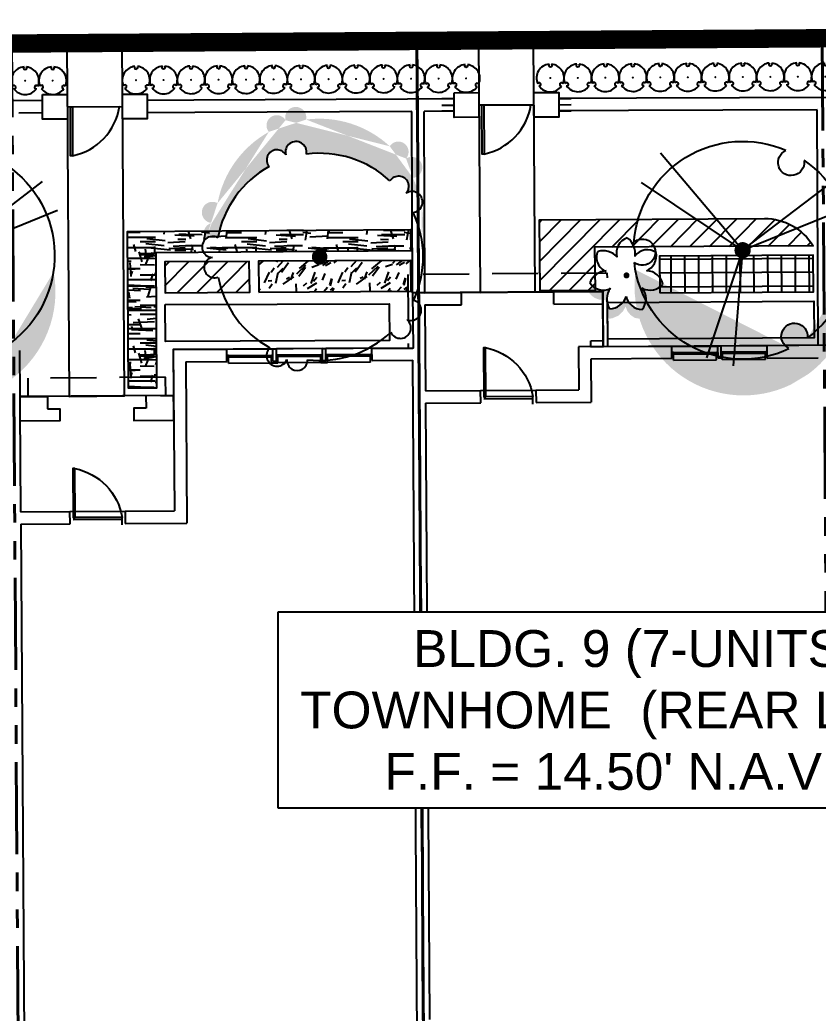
# Model space of a CAD drawing. Header units: feet. Extents: x 919634 to 928945, y 707022 to 708026.
# Drawn here: x 920826.3 to 920869.6, y 707547.4 to 707601.3 of the extents above; entities that cross this region are included whole.
import ezdxf

# ---------------------------------------------------------------- set-up
doc = ezdxf.new("R2010")
doc.units = ezdxf.units.FT
doc.header["$LTSCALE"] = 20
doc.header["$MEASUREMENT"] = 0
for name, pattern in [('PHANTOM2', [1.25, 0.625, -0.125, 0.125, -0.125, 0.125, -0.125]), ('Site Plan$0$HIDDEN2', [0.1875, 0.125, -0.0625]), ('Site Plan$0$PHANTOM2', [1.25, 0.625, -0.125, 0.125, -0.125, 0.125, -0.125])]:
    doc.linetypes.add(name, pattern=pattern)
doc.layers.add('-u-site-propline', color=7, linetype='PHANTOM2', true_color=0xd10000)
for name, color, linetype in [('-u-site-xref', 7, 'Continuous'), ('LK-SHRB-035M', 4, 'Continuous'), ('LK-SHRB-TRNK', 3, 'Continuous'), ('LP-SHRB', 7, 'Continuous'), ('Site Plan$0$-u-site-bldg ID', 7, 'Continuous'), ('Site Plan$0$-u-site-bldg-slab', 6, 'Continuous'), ('Site Plan$0$-u-site-bldg_interior', 252, 'Continuous'), ('Site Plan$0$-u-site-fence', 4, 'Site Plan$0$FENCELINE1'), ('Site Plan$0$-u-site-wall', 4, 'Continuous'), ('Site Plan$0$A-DOOR', 253, 'Continuous'), ('Site Plan$0$SP-BLDG-ROOF ABOVE', 4, 'Site Plan$0$HIDDEN2'), ('x-RL TH7-LP Block$0$L-002', 253, 'Continuous'), ('x-RL TH7-LP Block$0$LK-SHRB-035M', 253, 'Continuous'), ('x-RL TH7-LP Block$0$LK-SHRB-TRNK', 253, 'Continuous'), ('x-RL TH7-LP Block$0$LK-TREE-013M', 253, 'Continuous'), ('x-RL TH7-LP Block$0$LK-TREE-035M', 253, 'Continuous'), ('x-RL TH7-LP Block$0$LK-TREE-050M', 253, 'Continuous'), ('x-RL TH7-LP Block$0$LK-TREE-TRNK', 253, 'Continuous'), ('x-RL TH7-LP Block$0$LP-PATT-GRND', 253, 'Continuous'), ('x-RL TH7-LP Block$0$LP-PATT-SHAR', 253, 'Continuous'), ('x-RL TH7-LP Block$0$LP-SHAR-BRDR-CONT', 253, 'Continuous'), ('x-RL TH7-LP Block$0$LP-SHRB', 253, 'Continuous'), ('x-RL TH7-LP Block$0$LP-TREE', 253, 'Continuous')]:
    doc.layers.add(name, color=color, linetype=linetype)
for name, color, linetype, lineweight in [('Site Plan$0$SP-LOT LINES', 252, 'Site Plan$0$PHANTOM2', 40), ('Site Plan$0$SP-SIDEWALK', 2, 'Continuous', 25), ('SP-BUILDING-FOOTPRINT', 1, 'Continuous', 25)]:
    doc.layers.add(name, color=color, linetype=linetype, lineweight=lineweight)
for name, color, linetype, plot in [('x-RL TH7-LP Block$0$-u-site-no_plot', 253, 'Continuous', False), ('x-RL TH7-LP Block$0$LK-SHRB-SHAD', 253, 'Continuous', False), ('x-RL TH7-LP Block$0$LK-TREE-SHAD', 253, 'Continuous', False)]:
    doc.layers.add(name, color=color, linetype=linetype, plot=plot)
doc.layers.get('-u-site-xref').off()
doc.styles.add('Site Plan$0$ARIAL', font='arial.ttf')
doc.linetypes.add('Site Plan$0$FENCELINE1', pattern='A,0.25,-0.1,[133,ltypeshp.shx,S=0.1,R=0,X=-0.1,Y=0],-0.1,1', length=1.45)

# ---------------------------------------------------------------- blocks, each defined once
blk = doc.blocks.new('Site Plan$0$_Details_TH7_wall')
at = {"layer": 'Site Plan$0$-u-site-fence'}
for p, q in [((-10.1, -80.736), (-10.104, -80.066)), ((-10.072, -85.076), (-10.091, -82.076)), ((-10.073, -84.909), (-10.09, -82.243)), ((-10.059, -87.086), (-10.063, -86.416)), ((-9.913, -107.408), (-9.932, -104.409)), ((-9.914, -107.242), (-9.931, -104.575))]:
    blk.add_line(p, q, dxfattribs=at)
for points in [[(-7.41, -84.777), (-7.409, -84.892), (-10.073, -84.909), (-10.074, -84.795)], [(-7.251, -107.11), (-7.25, -107.225), (-9.914, -107.242), (-9.915, -107.127)]]:
    blk.add_lwpolyline(points, close=True, dxfattribs=at)
for centre in [(-10.581, -85.447), (-10.423, -107.779)]:
    blk.add_arc(centre, 3.242, 11.919, 81.2848, dxfattribs=at)
at = {"layer": 'Site Plan$0$-u-site-wall'}
for p, q in [((-10.647, -50.409), (-10.425, -82.079)), ((2.925, -66.618, 0), (-9.863, -66.707, 0)), ((-9.863, -66.707), (-9.755, -82.074)), ((-10.435, -80.738), (-10.439, -80.068)), ((-9.765, -80.734), (-9.769, -80.064)), ((-10.404, -85.078), (-10.267, -104.411)), ((-9.734, -85.074), (-9.713, -88.044)), ((-10.398, -86.418), (-10.394, -87.088)), ((-9.728, -86.414), (-9.724, -87.084)), ((0.125, -87.975, 0), (-9.713, -88.044, 0)), ((0.132, -88.645, 0), (-9.708, -88.714, 0)), ((-9.708, -88.714), (-9.597, -104.407)), ((-10.246, -107.411), (-10.121, -125.411)), ((-9.576, -107.406), (-9.558, -110.036))]:
    blk.add_line(p, q, dxfattribs=at)
for points in [[(-10.761, -82.08), (-10.77, -80.74), (-9.43, -80.732), (-9.421, -82.072)], [(-10.733, -86.42), (-10.742, -85.08), (-9.402, -85.071), (-9.393, -86.411)], [(-10.602, -104.413), (-10.611, -103.073), (-9.271, -103.064), (-9.263, -104.404)], [(-10.574, -108.753), (-10.583, -107.413), (-9.243, -107.404), (-9.234, -108.744)]]:
    blk.add_wipeout(points).dxf.layer = 'Site Plan$0$-u-site-wall'
for points in [[(-10.761, -82.08), (-10.77, -80.74), (-9.43, -80.732), (-9.421, -82.072)], [(-10.733, -86.42), (-10.742, -85.08), (-9.402, -85.071), (-9.393, -86.411)], [(-10.602, -104.413), (-10.611, -103.073), (-9.271, -103.064), (-9.263, -104.404)], [(-10.574, -108.753), (-10.583, -107.413), (-9.243, -107.404), (-9.234, -108.744)]]:
    blk.add_lwpolyline(points, close=True, dxfattribs=at)
blk = doc.blocks.new('*U239')
at = {"layer": 'Site Plan$0$A-DOOR'}
blk.add_lwpolyline([(-28.62, -31.97), (-30, -31.97), (-30, 0), (-28.62, 0)], close=True, dxfattribs=at)
blk.add_arc((-36.41, 6.14), 38.9, 281.54667, 350.91249, dxfattribs=at)
blk = doc.blocks.new('Site Plan')
at = {"layer": 'Site Plan$0$-u-site-bldg-slab'}
for p, q in [((920850.286, 707586.543, 0), (920855.286, 707586.575, 0)), ((920857.956, 707585.926, 0), (920857.972, 707583.593, 0)), ((920851.32, 707581.216, 0), (920854.32, 707581.236, 0)), ((920829.029, 707574.654, 0), (920832.029, 707574.674, 0))]:
    blk.add_line(p, q, dxfattribs=at)
at = {"layer": 'Site Plan$0$-u-site-bldg_interior'}
for p, q in [((920855.286, 707586.575, 0), (920857.952, 707586.593, 0)), ((920857.952, 707586.593, 0), (920857.956, 707585.926, 0)), ((920848.286, 707586.53, 0), (920847.63, 707586.526, 0)), ((920847.63, 707586.526, 0), (920847.649, 707583.526, 0)), ((920848.286, 707586.53, 0), (920850.286, 707586.543, 0)), ((920850.29, 707585.876, 0), (920850.286, 707586.543, 0)), ((920855.29, 707585.909, 0), (920855.286, 707586.575, 0)), ((920848.29, 707585.863, 0), (920850.29, 707585.876, 0)), ((920848.29, 707585.863, 0), (920848.32, 707581.197, 0)), ((920855.29, 707585.909, 0), (920857.956, 707585.926, 0)), ((920834.639, 707583.441, 0), (920837.545, 707583.46, 0)), ((920834.639, 707583.441, 0), (920834.696, 707574.691, 0)), ((920837.545, 707583.46, 0), (920840.045, 707583.476, 0)), ((920837.549, 707582.793, 0), (920837.545, 707583.46, 0)), ((920840.045, 707583.476, 0), (920840.232, 707583.477, 0)), ((920840.049, 707582.81, 0), (920840.045, 707583.476, 0)), ((920842.732, 707583.494, 0), (920840.232, 707583.477, 0)), ((920840.237, 707582.811, 0), (920840.232, 707583.477, 0)), ((920842.732, 707583.494, 0), (920842.92, 707583.495, 0)), ((920842.737, 707582.827, 0), (920842.732, 707583.494, 0)), ((920845.42, 707583.511, 0), (920842.92, 707583.495, 0)), ((920842.924, 707582.828, 0), (920842.92, 707583.495, 0)), ((920845.42, 707583.511, 0), (920847.639, 707583.526, 0)), ((920845.424, 707582.844, 0), (920845.42, 707583.511, 0)), ((920861.701, 707583.617, 0), (920856.638, 707583.584, 0)), ((920856.638, 707583.584, 0), (920856.653, 707581.251, 0)), ((920861.701, 707583.617, 0), (920864.201, 707583.633, 0)), ((920861.705, 707582.95, 0), (920861.701, 707583.617, 0)), ((920864.367, 707583.634, 0), (920864.201, 707583.633, 0)), ((920864.205, 707582.967, 0), (920864.201, 707583.633, 0)), ((920866.867, 707583.651, 0), (920864.367, 707583.634, 0)), ((920864.372, 707582.968, 0), (920864.367, 707583.634, 0)), ((920870.305, 707583.673, 0), (920866.867, 707583.651, 0)), ((920866.872, 707582.984, 0), (920866.867, 707583.651, 0)), ((920837.63, 707583.124, 0), (920837.547, 707583.123, 0)), ((920837.63, 707583.124, 0), (920839.964, 707583.139, 0)), ((920837.633, 707582.71, 0), (920837.63, 707583.124, 0)), ((920837.631, 707583.031, 0), (920839.964, 707583.046, 0)), ((920839.966, 707582.726, 0), (920839.964, 707583.139, 0)), ((920839.964, 707583.139, 0), (920840.047, 707583.139, 0)), ((920840.318, 707583.141, 0), (920840.235, 707583.141, 0)), ((920842.651, 707583.156, 0), (920840.318, 707583.141, 0)), ((920840.321, 707582.728, 0), (920840.318, 707583.141, 0)), ((920842.652, 707583.064, 0), (920840.319, 707583.048, 0)), ((920842.651, 707583.156, 0), (920842.735, 707583.157, 0)), ((920842.654, 707582.743, 0), (920842.651, 707583.156, 0)), ((920842.737, 707582.827, 0), (920842.924, 707582.828, 0)), ((920843.005, 707583.159, 0), (920842.922, 707583.158, 0)), ((920845.339, 707583.174, 0), (920843.005, 707583.159, 0)), ((920843.008, 707582.745, 0), (920843.005, 707583.159, 0)), ((920845.339, 707583.081, 0), (920843.006, 707583.066, 0)), ((920845.339, 707583.174, 0), (920845.422, 707583.174, 0)), ((920845.341, 707582.761, 0), (920845.339, 707583.174, 0)), ((920845.424, 707582.844, 0), (920847.632, 707582.859, 0)), ((920848.048, 707518.944, 0), (920847.632, 707582.859, 0)), ((920861.705, 707582.95, 0), (920857.309, 707582.922, 0)), ((920857.309, 707582.922, 0), (920857.324, 707580.588, 0)), ((920861.786, 707583.281, 0), (920861.703, 707583.28, 0)), ((920861.786, 707583.281, 0), (920864.12, 707583.296, 0)), ((920861.789, 707582.868, 0), (920861.786, 707583.281, 0)), ((920861.787, 707583.188, 0), (920864.12, 707583.203, 0)), ((920861.789, 707582.868, 0), (920864.122, 707582.883, 0)), ((920864.12, 707583.296, 0), (920864.203, 707583.296, 0)), ((920864.122, 707582.883, 0), (920864.12, 707583.296, 0)), ((920864.372, 707582.968, 0), (920864.205, 707582.967, 0)), ((920864.453, 707583.298, 0), (920864.37, 707583.297, 0)), ((920866.786, 707583.313, 0), (920864.453, 707583.298, 0)), ((920864.456, 707582.885, 0), (920864.453, 707583.298, 0)), ((920866.787, 707583.221, 0), (920864.453, 707583.205, 0)), ((920866.789, 707582.9, 0), (920864.456, 707582.885, 0)), ((920866.786, 707583.313, 0), (920866.869, 707583.314, 0)), ((920866.789, 707582.9, 0), (920866.786, 707583.313, 0)), ((920866.872, 707582.984, 0), (920869.642, 707583.002, 0)), ((920835.31, 707582.779, 0), (920837.549, 707582.793, 0)), ((920835.31, 707582.779, 0), (920835.367, 707574.029, 0)), ((920837.633, 707582.71, 0), (920839.966, 707582.726, 0)), ((920839.966, 707582.726, 0), (920840.321, 707582.728, 0)), ((920840.049, 707582.81, 0), (920840.237, 707582.811, 0)), ((920842.654, 707582.743, 0), (920840.321, 707582.728, 0)), ((920842.654, 707582.743, 0), (920843.008, 707582.745, 0)), ((920845.341, 707582.761, 0), (920843.008, 707582.745, 0)), ((920848.32, 707581.197, 0), (920851.32, 707581.216, 0)), ((920851.325, 707580.549, 0), (920851.32, 707581.216, 0)), ((920854.32, 707581.236, 0), (920856.653, 707581.251, 0)), ((920854.32, 707581.236, 0), (920854.325, 707580.569, 0)), ((920854.156, 707580.898, 0), (920851.489, 707580.88, 0)), ((920854.157, 707580.773, 0), (920851.49, 707580.755, 0)), ((920854.158, 707580.485, 0), (920854.156, 707580.898, 0)), ((920826.316, 707580.22, 0), (920826.352, 707574.637, 0)), ((920848.325, 707580.53, 0), (920851.325, 707580.549, 0)), ((920848.325, 707580.53, 0), (920848.542, 707547.075, 0)), ((920854.325, 707580.569, 0), (920857.324, 707580.588, 0)), ((920826.352, 707574.637, 0), (920829.029, 707574.654, 0)), ((920829.033, 707573.988, 0), (920829.029, 707574.654, 0)), ((920831.865, 707574.336, 0), (920829.198, 707574.319, 0)), ((920831.865, 707574.211, 0), (920829.199, 707574.194, 0)), ((920831.867, 707573.923, 0), (920831.865, 707574.336, 0)), ((920832.029, 707574.674, 0), (920834.696, 707574.691, 0)), ((920832.029, 707574.674, 0), (920832.033, 707574.007, 0)), ((920826.356, 707573.97, 0), (920829.033, 707573.988, 0)), ((920826.356, 707573.97, 0), (920826.583, 707539.054, 0)), ((920832.033, 707574.007, 0), (920835.367, 707574.029, 0))]:
    blk.add_line(p, q, dxfattribs=at)
at = {"layer": 'Site Plan$0$-u-site-bldg_interior', "elevation": 0}
blk.add_lwpolyline([(920857.303, 707583.922), (920857.969, 707583.926), (920857.972, 707583.593), (920857.305, 707583.588)], close=True, dxfattribs=at)
for points in [[(920826.326, 707580.22), (920826.322, 707580.887), (920827.81, 707580.897), (920827.815, 707580.23)], [(920834.659, 707580.274), (920834.659, 707580.274), (920834.655, 707580.941), (920833.156, 707580.931), (920833.16, 707580.265), (920833.171, 707580.265)], [(920827.815, 707580.23), (920828.481, 707580.234), (920828.486, 707579.568), (920826.331, 707579.554), (920826.326, 707580.22)], [(920833.171, 707580.265), (920832.494, 707580.26), (920832.498, 707579.594), (920834.664, 707579.608), (920834.659, 707580.274)]]:
    blk.add_lwpolyline(points, dxfattribs=at)
at = {"layer": 'Site Plan$0$SP-BLDG-ROOF ABOVE'}
for p, q in [((920833.97, 707580.937, 0), (920834.655, 707580.941, 0)), ((920826.326, 707580.22, 0), (920826.316, 707580.22, 0))]:
    blk.add_line(p, q, dxfattribs=at)
at = {"layer": 'Site Plan$0$SP-BLDG-ROOF ABOVE', "elevation": 0}
for points in [[(920858.222, 707583.594), (920858.196, 707587.594), (920847.361, 707587.513), (920847.39, 707583.524)], [(920834.229, 707580.938), (920834.223, 707581.938), (920826.741, 707581.89), (920826.748, 707580.89)]]:
    blk.add_lwpolyline(points, dxfattribs=at)
at = {"layer": 'Site Plan$0$SP-LOT LINES', "ltscale": 0.4, "elevation": 0}
for points in [[(920825.864, 707600.051), (920847.863, 707600.194), (920848.475, 707506.196), (920826.475, 707506.053)], [(920847.863, 707600.194), (920869.863, 707600.337), (920870.474, 707506.339), (920848.475, 707506.196)]]:
    blk.add_lwpolyline(points, close=True, dxfattribs=at)
at = {"layer": 'Site Plan$0$SP-SIDEWALK', "elevation": 0}
for points in [[(920831.864, 707600.09), (920828.864, 707600.07), (920828.989, 707580.904), (920831.988, 707580.924)], [(920854.197, 707600.235), (920851.197, 707600.216), (920851.286, 707586.549), (920854.286, 707586.569)]]:
    blk.add_lwpolyline(points, close=True, dxfattribs=at)
at = {"layer": 'Site Plan$0$-u-site-bldg_interior', "xscale": -0.08333333333333329, "yscale": 0.08333333333333329, "zscale": 0.08333333333333333, "rotation": 180.372487237565}
for p in [(920853.989, 707580.897, 0), (920831.698, 707574.335, 0)]:
    blk.add_blockref('*U239', p, dxfattribs=at)
at = {"layer": 'Site Plan$0$-u-site-wall', "rotation": 269.8332824135965}
blk.add_blockref('Site Plan$0$_Details_TH7_wall', (920936.264, 707586.399, 0), dxfattribs=at)
at = {"layer": 'Site Plan$0$-u-site-bldg ID', "insert": (920859.757, 707568.215, 0), "char_height": 2, "width": 36.86767, "attachment_point": 2, "style": 'Site Plan$0$ARIAL', "bg_fill": 19, "box_fill_scale": 1.5, "bg_fill_color": 256, "bg_fill_transparency": 0}
blk.add_mtext("BLDG. 9 (7-UNITS)\\PTOWNHOME  (REAR LOAD)\\PF.F. = 14.50' N.A.V.D.", dxfattribs=at)
blk = doc.blocks.new('x-RL TH7-LP Block$0$TREE-SIMP-021')
at = {"layer": 'x-RL TH7-LP Block$0$LK-TREE-SHAD'}
h = blk.add_hatch(color=256, dxfattribs=at)
edge = h.paths.add_edge_path()
edge.add_arc((0.167, 0), 0.5, 260.3866, 278.5936)
edge.add_arc((0.2619, -0.4475), 0.051, 186.3524, 246.6513, ccw=False)
edge.add_arc((0, 0), 0.5, 279.6134, 294.9897, ccw=False)
edge = h.paths.add_edge_path()
edge.add_arc((0.167, 0), 0.5, 285.3581, 294.9897, ccw=False)
edge.add_arc((0.2619, -0.4475), 0.051, 317.3005, 392.4177)
edge.add_arc((0.3378, -0.3833), 0.0494, 228.3744, 416.8574)
edge.add_arc((0, 0), 0.5, 316.8519, 366.9897)
edge.add_arc((0.5066, 0.1108), 0.051, 258.3524, 464.4177)
edge.add_arc((0.4689, 0.2028), 0.0494, 300.3744, 488.8574)
edge.add_arc((0, 0), 0.5, 28.8519, 78.9897)
edge.add_arc((0.0512, 0.516), 0.051, 330.3524, 399.9472)
edge.add_arc((0.119, 0.5086), 0.0494, 12.3744, 125.5951, ccw=False)
edge.add_arc((0.2182, 0.516), 0.051, -29.6476, 176.4177, ccw=False)
edge.add_arc((0.167, 0), 0.5, 28.8519, 78.9897, ccw=False)
edge.add_arc((0.6359, 0.2028), 0.0494, -59.6256, 128.8574, ccw=False)
edge.add_arc((0.6736, 0.1108), 0.051, -101.6476, 104.4177, ccw=False)
edge.add_arc((0.167, 0), 0.5, -43.1481, 6.9897, ccw=False)
edge.add_arc((0.5048, -0.3833), 0.0494, -131.6256, 56.8574, ccw=False)
edge.add_arc((0.4289, -0.4475), 0.051, -173.6476, 32.4177, ccw=False)
at = {"layer": 'x-RL TH7-LP Block$0$LK-TREE-050M'}
for centre, radius, start, end in [((-0.048, 0.5086), 0.0494, 12.3744, 201.2618), ((0.0512, 0.516), 0.051, 330.3524, 176.4177), ((-0.0038, 0.0031), 0.4952, 100.5016, 151.0925), ((0, 0), 0.5, 28.8519, 78.9897), ((-0.475, 0.2081), 0.051, 42.4333, 248.4177), ((0.4689, 0.2028), 0.0494, 300.3744, 129.2618), ((-0.4986, 0.1115), 0.0494, 84.3744, 273.2618), ((0.5066, 0.1108), 0.051, 258.3524, 104.4177), ((0, 0), 0.5, 172.8519, 222.9897), ((0, 0), 0.5, 316.8519, 6.9897), ((-0.3447, -0.3874), 0.051, 114.3524, 320.4177), ((0.3378, -0.3833), 0.0494, 228.3744, 57.2618), ((-0.2601, -0.4397), 0.0494, 156.3744, 345.2618), ((0.2619, -0.4475), 0.051, 183.854, 32.4177), ((0, 0), 0.5, 244.8519, 294.9897)]:
    blk.add_arc(centre, radius, start, end, dxfattribs=at)
at = {"layer": 'x-RL TH7-LP Block$0$LK-TREE-TRNK', "const_width": 0.0375}
blk.add_lwpolyline([(-0.0188, 0, 1), (0.0187, 0, 1)], format="xyb", close=True, dxfattribs=at)
blk = doc.blocks.new('x-RL TH7-LP Block$0$TREE-DCID-003')
at = {"layer": 'x-RL TH7-LP Block$0$LK-TREE-SHAD'}
h = blk.add_hatch(color=256, dxfattribs=at)
edge = h.paths.add_edge_path()
edge.add_arc((0.3969, -0.2334), 0.06, 21.1548, 278.3748)
edge.add_arc((-0.0009, -0.0016), 0.5, 279.6134, 324.3885, ccw=False)
edge.add_arc((0.1661, -0.0016), 0.5, 260.3866, 324.3885)
edge.add_arc((0.5639, -0.2334), 0.06, 21.1548, 278.3748, ccw=False)
edge.add_arc((0.1661, -0.0016), 0.5, 335.1411, 454.3498)
edge.add_arc((0.1661, -0.0016), 0.5, 94.3498, 99.6134)
edge.add_arc((-0.0009, -0.0016), 0.5, -24.8589, 80.3866, ccw=False)
at = {"layer": 'x-RL TH7-LP Block$0$LK-TREE-013M'}
for q in [(-0.3184, 0.4595), (0.4914, 0.1734), (-0.3323, -0.4497)]:
    blk.add_line((0, 0), q, dxfattribs=at)
at = {"layer": 'x-RL TH7-LP Block$0$LK-TREE-035M'}
for q in [(-0.4516, 0.3697), (0.5298, 0.0507), (-0.2009, -0.5161)]:
    blk.add_line((0, 0), q, dxfattribs=at)
at = {"layer": 'x-RL TH7-LP Block$0$LK-TREE-050M'}
for centre, radius, start, end in [((0, 0), 0.5, 94.3498, 204.1975), ((0.0019, 0.4604), 0.06, 145.5617, 37.3741), ((0, 0), 0.5, 335.6607, 84.3619), ((-0.3996, -0.2286), 0.06, 265.5617, 157.3741), ((0.3978, -0.2318), 0.06, 25.5617, 277.3741), ((0, 0), 0.5, 215.058, 323.9795)]:
    blk.add_arc(centre, radius, start, end, dxfattribs=at)
at = {"layer": 'x-RL TH7-LP Block$0$LK-TREE-TRNK', "const_width": 0.0375}
blk.add_lwpolyline([(-0.0188, 0, 1), (0.0187, 0, 1)], format="xyb", close=True, dxfattribs=at)
blk = doc.blocks.new('x-RL TH7-LP Block$0$SHRUB-TROP-021')
at = {"layer": 'x-RL TH7-LP Block$0$LK-SHRB-SHAD'}
blk.add_hatch(color=256, dxfattribs=at).paths.add_polyline_path([(0.568, 0.182), (0.56, 0.166, -0.120302), (0.486, 0.057), (0.477, 0.046), (0.468, 0.042, -0.109158), (0.359, -0.008), (0.364, -0.01, -0.108552), (0.472, -0.078), (0.499, -0.1), (0.513, -0.127, -0.144436), (0.562, -0.288), (0.563, -0.292), (0.511, -0.32), (0.483, -0.325, -0.037199), (0.439, -0.334), (0.422, -0.337), (0.41, -0.336, -0.078012), (0.318, -0.323), (0.294, -0.32), (0.267, -0.303, -0.036485), (0.23, -0.281), (0.237, -0.309, -0.018135), (0.242, -0.329), (0.244, -0.337), (0.245, -0.341, -0.054975), (0.249, -0.401), (0.249, -0.411), (0.247, -0.421, -0.054333), (0.234, -0.479), (0.232, -0.488), (0.228, -0.495, -0.055591), (0.198, -0.549), (0.19, -0.564), (0.232, -0.601), (0.291, -0.633), (0.326, -0.606), (0.375, -0.547), (0.407, -0.465), (0.417, -0.359), (0.499, -0.337), (0.558, -0.347), (0.65, -0.339), (0.731, -0.3), (0.724, -0.243), (0.679, -0.139), (0.608, -0.063), (0.524, -0.018), (0.603, 0.009), (0.669, 0.063), (0.721, 0.137), (0.741, 0.253), (0.694, 0.281), (0.63, 0.308), (0.541, 0.315), (0.491, 0.345), (0.415, 0.35), (0.412, 0.439), (0.398, 0.51), (0.326, 0.604), (0.259, 0.58), (0.21, 0.55), (0.232, 0.51), (0.237, 0.489, -0.111279), (0.249, 0.361), (0.249, 0.352), (0.246, 0.342, -0.060004), (0.224, 0.275), (0.223, 0.273, -0.073716), (0.297, 0.312), (0.299, 0.313), (0.301, 0.313, -0.202635), (0.521, 0.297), (0.533, 0.293), (0.575, 0.263), (0.575, 0.261, -0.002353), (0.577, 0.259, -0.055881), (0.57, 0.198)])
at = {"layer": 'x-RL TH7-LP Block$0$LK-SHRB-035M'}
for centre, radius, start, end in [((-0.17, 0.354), 0.261, 144.5008, 233.9817), ((-0.34, 0.213), 0.296, 25.2554, 98.0617), ((0.205, 0.336), 0.281, 99.8124, 178.8039), ((-0.041, 0.398), 0.292, 334.3202, 47.3407), ((0.392, 0.044), 0.284, 49.1324, 128.6056), ((0.3, 0.263), 0.277, 280.4099, 359.1805), ((-0.372, -0.172), 0.323, 80.7702, 144.1242), ((-0.382, 0.093), 0.263, 196.7633, 285.6735), ((-0.093, -0.4), 0.327, 131.7923, 194.9509), ((0.264, -0.291), 0.298, 0.1344, 72.0768), ((-0.029, -0.389), 0.277, 303.2015, 25.5324), ((0.403, -0.034), 0.302, 232.019, 301.8067), ((-0.307, -0.247), 0.259, 246.71, 338.3842), ((0.236, -0.33), 0.313, 182.1854, 248.8532)]:
    blk.add_arc(centre, radius, start, end, dxfattribs=at)
at = {"layer": 'x-RL TH7-LP Block$0$LK-SHRB-TRNK', "const_width": 0.05}
blk.add_lwpolyline([(-0.023, 0.011, 1), (0.023, -0.011, 1)], format="xyb", close=True, dxfattribs=at)
blk = doc.blocks.new('x-RL TH7-LP Block', base_point=(1241.699, 168.171))
at = {"layer": 'x-RL TH7-LP Block$0$LP-PATT-GRND'}
h = blk.add_hatch(dxfattribs=at)
h.set_pattern_fill('LFX-WAVE', color=256, scale=5.5, angle=89.5449, pattern_type=2)
h.set_pattern_definition([(359.54486263, (922051.778, 708476.8405), (5.543516063, 5.45613688), [1.045, -4.455]), (359.54486263, (922051.67, 708477.1164), (5.543516063, 5.45613688), [1.1, -4.4]), (2.72466263, (922051.83084, 708476.5651), (93.54074198514, 4.757054126196), [0.991529, -98.1611345]), (359.54486263, (922051.617, 708477.337), (5.543516063, 5.45613688), [1.155, -4.345]), (359.54486263, (922051.509, 708477.6127), (5.543516063, 5.45613688), [1.265, -4.235]), (359.54486263, (922051.456, 708477.833), (5.543516063, 5.45613688), [1.375, -4.125]), (359.54486263, (922051.458, 708478.108), (5.543516063, 5.45613688), [1.375, -4.125]), (359.54486263, (922051.515, 708478.3277), (5.543516063, 5.45613688), [1.32, -4.18]), (357.15896263, (922051.572, 708478.60223), (5.499826227944, -0.043682844233), [1.321144, -130.793388]), (356.94226263, (922051.6842, 708478.87635), (5.49982906767, -0.04369149243), [1.2112485, -119.913684]), (2.27116263, (922051.79593, 708479.09547), (110.040220475363, 4.62601272418), [1.156309, -114.474569]), (353.53586263, (922051.909, 708479.4796), (54.9545737859, -5.9367186236), [1.050775, -104.0265765]), (353.20466263, (922051.9662, 708479.75414), (5.49982822294, -0.04368796835), [0.996094, -48.8085235]), (6.66986263, (922051.9819, 708481.7341), (38.54247690805, 5.19398986438), [0.8868475, -43.4555715]), (355.96856263, (922052.0356, 708481.56865), (5.49982869994, -0.04368802493), [0.881716, -87.2899885]), (179.54486263, (922052.968, 708481.231), (-5.543516063, -5.45613688), [0.88, -4.62]), (353.20466263, (922052.02336, 708480.0287), (5.49982822294, -0.04368796835), [0.996094, -48.8085235]), (356.17836263, (922052.08054, 708480.30325), (5.49982438583, -0.04369335123), [0.936617, -92.7250115]), (355.96856263, (922052.13772, 708480.5778), (5.49982869994, -0.04368802493), [0.881716, -87.2899885]), (359.54486263, (922052.14, 708480.853), (5.543516063, 5.45613688), [0.88, -4.62]), (182.91136263, (922053.75752, 708476.76982), (-88.040909889895, -4.80085333162), [0.936617, -92.7250115]), (179.54486263, (922053.7597, 708477.045), (-5.543516063, -5.45613688), [0.99, -4.51]), (179.54486263, (922053.762, 708477.32), (-5.543516063, -5.45613688), [0.99, -4.51]), (179.54486263, (922053.7636, 708477.54), (-5.543516063, -5.45613688), [0.935, -4.565]), (182.91136263, (922053.7654, 708477.7598), (-88.040909889895, -4.80085333162), [0.936617, -92.7250115]), (182.91136263, (922053.768, 708478.08977), (-88.040909889895, -4.80085333162), [0.936617, -92.7250115]), (179.54486263, (922053.77, 708478.31), (-5.543516063, -5.45613688), [0.88, -4.62]), (183.12116263, (922053.77194, 708478.58476), (-82.54108986136, -4.84443151545), [0.881716, -87.2899885]), (179.54486263, (922053.774, 708478.86), (-5.543516063, -5.45613688), [0.825, -4.675]), (179.54486263, (922053.776, 708479.08), (-5.543516063, -5.45613688), [0.825, -4.675]), (179.54486263, (922053.7785, 708479.41), (-5.543516063, -5.45613688), [0.825, -4.675]), (182.91136263, (922053.79684, 708481.71966), (-88.040909889895, -4.80085333162), [0.936617, -92.7250115]), (179.54486263, (922053.795, 708481.4997), (-5.543516063, -5.45613688), [0.77, -4.73]), (359.54486263, (922052.9675, 708481.176), (5.543516063, 5.45613688), [0.825, -4.675]), (179.54486263, (922053.7903, 708480.8947), (-5.543516063, -5.45613688), [0.825, -4.675]), (355.45926263, (922053.01813, 708480.6258), (5.49982810855, -0.0436883857), [0.7719635, -76.424216]), (179.54486263, (922053.786, 708480.3447), (-5.543516063, -5.45613688), [0.77, -4.73]), (359.54486263, (922053.0683, 708480.0204), (5.543516063, 5.45613688), [0.715, -4.785]), (179.54486263, (922053.781, 708479.7397), (-5.543516063, -5.45613688), [0.77, -4.73]), (353.83426263, (922051.28216, 708476.7345), (5.49982559242, -0.04368860157), [0.5527445, -54.7215735]), (352.41986263, (922051.28435, 708477.0095), (5.49982734895, -0.04368666476), [0.4434265, -43.8989925]), (359.54486263, (922051.286, 708477.2295), (5.543516063, 5.45613688), [0.33, -5.17]), (359.54486263, (922051.288, 708477.4495), (5.543516063, 5.45613688), [0.275, -5.225]), (359.54486263, (922051.3215, 708481.6843), (5.543516063, 5.45613688), [0.715, -4.785]), (179.54486263, (922052.0893, 708481.403), (-5.543516063, -5.45613688), [0.77, -4.73]), (359.54486263, (922051.316, 708481.0243), (5.543516063, 5.45613688), [0.825, -4.675]), (179.54486263, (922052.139, 708480.743), (-5.543516063, -5.45613688), [0.825, -4.675]), (359.54486263, (922051.312, 708480.4744), (5.543516063, 5.45613688), [0.77, -4.73]), (183.63046263, (922052.07966, 708480.19325), (-71.54143437523, -4.9318405025), [0.7719635, -76.424216]), (359.54486263, (922051.29, 708477.7244), (5.543516063, 5.45613688), [0.22, -5.28]), (179.54486263, (922051.457, 708477.998), (-5.543516063, -5.45613688), [0.165, -5.335]), (359.54486263, (922051.294, 708478.2194), (5.543516063, 5.45613688), [0.22, -5.28]), (359.54486263, (922051.296, 708478.4944), (5.543516063, 5.45613688), [0.275, -5.225]), (184.30846263, (922051.9675, 708479.91913), (-60.54178561577, -5.01919435344), [0.662288, -65.5664845]), (359.54486263, (922051.305, 708479.5944), (5.543516063, 5.45613688), [0.605, -4.895]), (173.83426263, (922051.85224, 708479.26003), (-5.49982559242, 0.04368860157), [0.5527445, -54.7215735]), (359.54486263, (922051.3, 708478.9894), (5.543516063, 5.45613688), [0.44, -5.06]), (179.54486263, (922051.683, 708478.7114), (-5.543516063, -5.45613688), [0.385, -5.115]), (359.54486263, (922054.803, 708476.8165), (5.543516063, 5.45613688), [0.99, -4.51]), (359.54486263, (922054.75, 708477.092), (5.543516063, 5.45613688), [0.99, -4.51]), (2.91136263, (922054.91074, 708476.54065), (88.040909889895, 4.80085333162), [0.936617, -92.7250115]), (359.54486263, (922054.642, 708477.313), (5.543516063, 5.45613688), [1.1, -4.4]), (359.54486263, (922054.589, 708477.588), (5.543516063, 5.45613688), [1.21, -4.29]), (359.54486263, (922054.536, 708477.8087), (5.543516063, 5.45613688), [1.265, -4.235]), (359.54486263, (922054.483, 708478.084), (5.543516063, 5.45613688), [1.375, -4.125]), (359.54486263, (922054.54, 708478.3037), (5.543516063, 5.45613688), [1.32, -4.18]), (357.15896263, (922054.59691, 708478.5782), (5.499826227944, -0.043682844233), [1.321144, -130.793388]), (357.05526263, (922054.6541, 708478.85276), (5.4998255027, -0.043695297813), [1.2661935, -125.353316]), (2.27116263, (922054.82084, 708479.07144), (110.040220475363, 4.62601272418), [1.156309, -114.474569]), (353.53586263, (922054.9339, 708479.45556), (54.9545737859, -5.9367186236), [1.050775, -104.0265765]), (353.53586263, (922054.93608, 708479.73055), (54.9545737859, -5.9367186236), [1.050775, -104.0265765]), (6.25466263, (922055.0068, 708481.71005), (44.04230399987, 5.150283452755), [0.941446, -93.203385]), (356.17836263, (922055.0605, 708481.54462), (5.49982438583, -0.04369335123), [0.936617, -92.7250115]), (179.54486263, (922055.993, 708481.207), (-5.543516063, -5.45613688), [0.77, -4.73]), (353.53586263, (922054.99326, 708480.0051), (54.9545737859, -5.9367186236), [1.050775, -104.0265765]), (356.17836263, (922055.10544, 708480.27922), (5.49982438583, -0.04369335123), [0.936617, -92.7250115]), (356.17836263, (922055.10763, 708480.5542), (5.49982438583, -0.04369335123), [0.936617, -92.7250115]), (359.54486263, (922055.11, 708480.829), (5.543516063, 5.45613688), [0.935, -4.565]), (179.54486263, (922054.8025, 708476.7615), (-5.543516063, -5.45613688), [1.045, -4.455]), (182.72466263, (922054.7501, 708477.09194), (-93.54074198514, -4.757054126196), [0.991529, -98.1611345]), (179.54486263, (922054.642, 708477.313), (-5.543516063, -5.45613688), [0.88, -4.62]), (175.73076263, (922054.58818, 708477.47824), (-5.49982558247, 0.04369200039), [0.8268315, -81.8562965]), (183.94356263, (922054.4808, 708477.8091), (-66.04160612388, -4.97554233937), [0.717112, -70.9941155]), (179.54486263, (922054.483, 708478.084), (-5.543516063, -5.45613688), [0.715, -4.785]), (179.54486263, (922054.485, 708478.304), (-5.543516063, -5.45613688), [0.715, -4.785]), (179.54486263, (922054.542, 708478.5786), (-5.543516063, -5.45613688), [0.77, -4.73]), (179.54486263, (922054.654, 708478.853), (-5.543516063, -5.45613688), [0.88, -4.62]), (182.91136263, (922054.71128, 708479.1273), (-88.040909889895, -4.80085333162), [0.936617, -92.7250115]), (179.54486263, (922054.8235, 708479.4014), (-5.543516063, -5.45613688), [1.045, -4.455]), (182.14746263, (922055.00724, 708481.76505), (-115.540042376654, -4.582423130476), [1.2112485, -119.913684]), (179.54486263, (922055.115, 708481.489), (-5.543516063, -5.45613688), [1.32, -4.18]), (359.54486263, (922053.7925, 708481.1697), (5.543516063, 5.45613688), [1.32, -4.18]), (177.15896263, (922055.10981, 708480.8292), (-5.499826227944, 0.043682844233), [1.321144, -130.793388]), (359.54486263, (922053.7877, 708480.5647), (5.543516063, 5.45613688), [1.265, -4.235]), (177.05526263, (922055.05044, 708480.27966), (-5.4998255027, 0.043695297813), [1.2661935, -125.353316]), (359.54486263, (922053.7833, 708480.0147), (5.543516063, 5.45613688), [1.21, -4.29]), (176.81856263, (922054.93564, 708479.67555), (-5.49982567823, 0.04368931482), [1.156309, -114.474569]), (89.54486263, (922056.7794, 708476.361), (-5.499826472, 0.043689592), [0, -5.5]), (89.54486263, (922056.822, 708481.7506), (-5.499826472, 0.043689592), [0, -5.5]), (359.54486263, (922055.792, 708476.6987), (5.543516063, 5.45613688), [0.99, -4.51]), (359.54486263, (922055.794, 708476.9736), (5.543516063, 5.45613688), [0.99, -4.51]), (359.54486263, (922055.796, 708477.1936), (5.543516063, 5.45613688), [0.99, -4.51]), (3.63046263, (922056.0343, 708479.5018), (71.54143437523, 4.9318405025), [0.7719635, -76.424216]), (356.53206263, (922055.74314, 708477.46907), (5.49982745471, -0.043689931755), [1.0464465, -103.5981925]), (359.54486263, (922055.8, 708477.6886), (5.543516063, 5.45613688), [0.99, -4.51]), (179.54486263, (922056.792, 708477.956), (-5.543516063, -5.45613688), [0.935, -4.565]), (359.54486263, (922055.916, 708478.4577), (5.543516063, 5.45613688), [0.88, -4.62]), (356.17836263, (922055.85925, 708478.23817), (5.49982438583, -0.04369335123), [0.936617, -92.7250115]), (179.54486263, (922056.7977, 708478.671), (-5.543516063, -5.45613688), [0.88, -4.62]), (355.73076263, (922055.97537, 708479.00727), (5.49982558247, -0.04369200039), [0.8268315, -81.8562965]), (179.54486263, (922056.8025, 708479.2757), (-5.543516063, -5.45613688), [0.825, -4.675]), (183.63046263, (922056.8069, 708479.8257), (-71.54143437523, -4.9318405025), [0.7719635, -76.424216]), (179.54486263, (922056.809, 708480.1007), (-5.543516063, -5.45613688), [0.715, -4.785]), (3.63046263, (922056.0413, 708480.3818), (71.54143437523, 4.9318405025), [0.7719635, -76.424216]), (179.54486263, (922056.814, 708480.7057), (-5.543516063, -5.45613688), [0.77, -4.73]), (355.45926263, (922056.04653, 708481.04177), (5.49982810855, -0.0436883857), [0.7719635, -76.424216]), (183.35896263, (922056.81913, 708481.36564), (-77.04125684205, -4.88820589831), [0.8268315, -81.8562965]), (355.96856263, (922055.94178, 708481.70262), (5.49982869994, -0.04368802493), [0.881716, -87.2899885]), (106.64756263, (922054.90987, 708476.43065), (-5.36874709388, 16.54317310838), [0.7480825, -74.060008]), (106.24406263, (922054.69555, 708477.1474), (-5.36874728472, 16.54317394668), [0.5742165, -56.8474665]), (89.54486263, (922054.535, 708477.6987), (-5.45613688, 5.543516063), [0.275, -5.225]), (103.58106263, (922054.5371, 708477.9737), (-5.3687469888, 16.543171925), [0.2267705, -22.4503125]), (71.10996263, (922054.4839, 708478.1941), (0.0436831568, 5.4998253746), [0.1739265, -17.2186025]), (89.54486263, (922054.54, 708478.3586), (-5.45613688, 5.543516063), [0.165, -5.335]), (66.34626263, (922054.5415, 708478.52364), (11.21810817872, 27.41175163638), [0.418869, -41.4678825]), (72.84566263, (922054.70953, 708478.9073), (11.30544885497, 38.41141667077), [0.5742165, -56.8474665]), (73.59946263, (922054.8789, 708479.456), (5.67458423503, 21.95561699684), [0.4004055, -39.6401995]), (89.54486263, (922054.992, 708479.84), (-5.45613688, 5.543516063), [0.165, -5.335]), (80.08256263, (922054.9933, 708480.0051), (0.0436874633, 5.4998269134), [0.6691025, -32.7860885]), (89.54486263, (922055.1085, 708480.664), (-5.45613688, 5.543516063), [0.55, -4.95]), (99.00716263, (922055.1129, 708481.2142), (-5.2813682457, 27.5428261244), [0.334554, -33.1206425]), (105.49026263, (922055.0605, 708481.5446), (-5.3687612344, 16.543168137), [0.4004055, -39.6401995]), (96.66986263, (922055.84484, 708476.4232), (-5.19398986438, 38.54247690805), [0.4434265, -43.8989925]), (95.25546263, (922055.79333, 708476.86365), (-5.1066274026, 49.54212472434), [0.5527445, -54.7215735]), (80.79866263, (922055.7427, 708477.41407), (5.80567666738, 38.45509187745), [0.7234095, -71.6177935]), (83.20466263, (922055.8584, 708478.1282), (0.04368796835, 5.49982822294), [0.996094, -48.8085235]), (84.35046263, (922055.97624, 708479.11727), (0.04368531502, 5.49982550126), [0.607497, -60.1419885]), (71.10996263, (922056.036, 708479.7218), (0.0436831568, 5.4998253746), [0.1739265, -17.2186025]), (89.54486263, (922056.0924, 708479.8864), (-5.45613688, 5.543516063), [0.33, -5.17]), (94.73926263, (922056.09497, 708480.21636), (-5.06290426272, 55.04195778584), [0.607497, -60.1419885]), (94.73926263, (922056.0448, 708480.82178), (-5.06290426272, 55.04195778584), [0.607497, -60.1419885]), (102.07366263, (922055.9946, 708481.4272), (-5.32506425494, 22.04299807983), [0.5070725, -50.2004195]), (93.63046263, (922052.81993, 708476.44725), (-4.9318405025, 71.54143437523), [0.7719635, -76.424216]), (86.17836263, (922052.77105, 708477.21767), (0.04369335123, 5.49982438583), [0.936617, -92.7250115]), (82.83506263, (922052.83347, 708478.1522), (5.89299918807, 49.45475440907), [0.941446, -93.203385]), (78.23496263, (922052.9509, 708479.0863), (0.0436875658, 5.4998280912), [0.280445, -27.7641595]), (89.54486263, (922053.008, 708479.361), (-5.45613688, 5.543516063), [0.385, -5.115]), (78.23496263, (922053.0111, 708479.7458), (0.0436875658, 5.4998280912), [0.280445, -27.7641595]), (97.67496263, (922053.0683, 708480.0204), (-5.23768538877, 33.0426471647), [0.3889105, -38.5019635]), (94.73926263, (922053.0164, 708480.4058), (-5.06290426272, 55.04195778584), [0.607497, -60.1419885]), (94.73926263, (922052.9662, 708481.01124), (-5.06290426272, 55.04195778584), [0.607497, -60.1419885]), (99.00716263, (922052.916, 708481.61665), (-5.2813682457, 27.5428261244), [0.334554, -33.1206425]), (109.52796263, (922051.88496, 708476.4547), (-16.14995965045, 44.1296841486), [0.6437585, -63.7320915]), (106.24406263, (922051.66977, 708477.0614), (-5.36874728472, 16.54317394668), [0.5742165, -56.8474665]), (89.54486263, (922051.509, 708477.6127), (-5.45613688, 5.543516063), [0.275, -5.225]), (116.10996263, (922051.5113, 708477.8877), (-5.4561441184, 5.5435114894), [0.1229855, -12.1753885]), (75.50866263, (922051.4572, 708477.9981), (0.0436841104, 5.4998296827), [0.2267705, -22.4503125]), (75.50866263, (922051.514, 708478.2177), (0.0436841104, 5.4998296827), [0.2267705, -22.4503125]), (73.59946263, (922051.5707, 708478.43724), (5.67458423503, 21.95561699684), [0.4004055, -39.6401995]), (72.84566263, (922051.68375, 708478.82135), (11.30544885497, 38.41141667077), [0.5742165, -56.8474665]), (73.59946263, (922051.8531, 708479.37), (5.67458423503, 21.95561699684), [0.4004055, -39.6401995]), (71.10996263, (922051.9662, 708479.7541), (0.0436831568, 5.4998253746), [0.1739265, -17.2186025]), (79.24006263, (922052.0225, 708479.9187), (5.76193587995, 32.95527474736), [0.6149165, -60.876948]), (89.54486263, (922052.1373, 708480.523), (-5.45613688, 5.543516063), [0.66, -4.84]), (103.58106263, (922052.1425, 708481.1828), (-5.3687469888, 16.543171925), [0.2267705, -22.4503125]), (106.24406263, (922052.0893, 708481.4032), (-5.36874728472, 16.54317394668), [0.5742165, -56.8474665])])
h.paths.add_polyline_path([(1344.287, 179.578), (1344.284, 186.921), (1345.804, 186.921), (1345.81, 178.419), (1330.451, 178.401), (1330.43, 179.567)])
h = blk.add_hatch(dxfattribs=at)
h.set_pattern_fill('ANSI31', color=256, scale=6)
h.set_pattern_definition([(45, (922115.3144, 708877.3474), (-0.5303300859, 0.5303300859), [])])
edge = h.paths.add_edge_path()
edge.add_arc((1311.244, 181.007), 3.075, 210.8087, 269.8653, ccw=False)
edge.add_line((1308.603, 179.432), (1320.468, 179.432))
edge.add_line((1320.468, 179.432), (1320.455, 181.784))
edge.add_line((1320.455, 181.784), (1323.441, 181.784))
edge.add_line((1323.441, 181.784), (1323.442, 177.932))
edge.add_line((1323.442, 177.932), (1311.237, 177.932))
h = blk.add_hatch(dxfattribs=at)
h.set_pattern_fill('ANSI31', color=256, scale=6)
h.set_pattern_definition([(45, (922058.46, 708483.1478), (-0.5303300859, 0.5303300859), [])])
h.paths.add_polyline_path([(1339.212, 180.077), (1343.794, 180.078), (1343.794, 181.746), (1339.195, 181.746), (1339.212, 180.076)])
at = {"layer": 'x-RL TH7-LP Block$0$LP-PATT-SHAR'}
h = blk.add_hatch(dxfattribs=at)
h.set_pattern_fill('ANSI37', color=256, scale=6, angle=45)
h.set_pattern_definition([(90, (922118.96254, 708828.6941), (-0.75, 0), []), (180, (922118.96254, 708828.6941), (-6e-17, -0.75), [])])
h.paths.add_polyline_path([(1316.943, 181.932), (1308.603, 181.932), (1308.603, 179.932), (1316.943, 179.932)])
h = blk.add_hatch(dxfattribs=at)
h.set_pattern_fill('LAFX-C235-MULCH', color=256, scale=4, pattern_type=2)
h.set_pattern_definition([(4.236394799, (922059.36829, 708477.68993), (-55.999999999963, -3.999999999998), [0.196788, -108.099101158]), (11.88865804, (922061.79597, 708479.71785), (-19.999999999988, -3.999999999987), [0.28226, -77.38369009]), (18.758650348, (922058.20529, 708479.238134), (-12.0013524932457, -3.9959402314204), [0.40684, -210.837088112]), (26.56505118, (922058.3797, 708478.0606), (4, 4), [0.195036, -8.749234976]), (29.291362171, (922058.29977, 708478.685774), (-99.999999999965, -56.000000000016), [0.34172, -187.700846983]), (30.579226873, (922061.9486, 708480.50297), (-67.999999999959, -39.999999999993), [0.18574, -102.029717959]), (30.96375653, (922061.06185, 708478.45313), (-8, -4), [0.59336, -22.730447795]), (31.607502246, (922061.80325, 708479.30353), (-20.000000000025, -11.99999999999), [0.2219, -60.835449442]), (33.69006753, (922060.3713, 708476.7232), (-8, -4), [0.262072, -14.160132096]), (34.69515353, (922060.79293, 708480.30661), (-12, -7.99999999999), [0.34478, -62.900773356]), (35.188743132, (922059.804366, 708476.32342), (-107.9704025626283, -76.042042124729), [0.69372, -214.601423458]), (35.753887254, (922061.52705, 708478.0679), (-28.000000000026, -19.999999999992), [0.44784, -122.775543857]), (36.41637852, (922059.048446, 708477.849814), (-76.0141497079345, -55.980791742727), [0.55096, -208.255153236]), (36.869897646, (922058.51784, 708479.8996), (-12, -8), [0.145372, -19.854628052]), (37.184706453, (922058.59053, 708479.36897), (-16, -11.999999999985), [0.26458, -145.337616847]), (38.990994042, (922060.02245, 708478.60577), (-20.000000000004, -16), [0.196388, -107.877662002]), (39.61068824, (922059.68081, 708479.73965), (-91.999999999979, -75.999999999911), [0.82084, -149.751405045]), (40.502848385, (922061.447086, 708479.419854), (-135.96590655979, -116.039959726762), [0.45884, -215.170467848]), (41.34777722, (922058.5978, 708478.85297), (-31.999999999918, -27.999999999934), [0.24204, -132.964550145]), (42.580490783, (922061.883206, 708476.759534), (-47.999999999929, -43.9999999998675), [0.365244, -200.632269924]), (42.847037211, (922059.019366, 708479.078214), (-107.9619766122515, -100.041049604313), [0.68404, -222.92273816]), (43.363422958, (922059.94249, 708479.43437), (-68.00000000008, -64.000000000112), [0.359924, -98.675423192]), (43.958373324, (922060.22597, 708479.19453), (-107.999999999842, -103.999999999884), [0.56544, -155.023745074]), (44.028978069, (922059.47729, 708479.94317), (-116.000000000174, -112.000000000087), [0.303284, -166.597884011]), (44.118596003, (922058.32161, 708476.63597), (-123.941391475146, -120.060532562702), [0.6684, -177.545118527]), (45.909380449, (922060.92377, 708478.79473), (120.000000000068, 124.0000000000745), [0.32384, -177.889514997]), (46.193489424, (922061.4616, 708478.94737), (88.040753431885, 91.961001164119), [0.49352, -132.472645292]), (46.494333591, (922062.21029, 708480.06673), (71.966124761553, 76.032078012109), [0.59128, -109.753650142]), (47.290610043, (922061.9486, 708478.5985), (44.00000000005, 47.99999999999), [0.51436, -70.252845592]), (47.290610043, (922058.4306, 708479.80497), (44.00000000005, 47.99999999999), [0.1286, -70.638629437]), (47.815556684, (922059.36829, 708478.91105), (76.0000000000326, 84.000000000003), [0.3139, -172.428683982]), (48.6913859865, (922060.71297, 708476.65051), (27.9999999999734, 32.0000000000245), [0.63864, -175.088416463]), (48.945186229, (922058.98305, 708479.93589), (80.000000000142, 92.000000000041), [0.298808, -164.139629128]), (49.289153329, (922058.91033, 708476.832214), (23.989608738123, 28.008903452132), [0.41232, -189.619247558]), (50.527540152, (922058.51784, 708478.38041), (35.99999999987, 43.999999999912), [0.64028, -87.450565172]), (50.599339337, (922060.87285, 708477.97337), (35.999999999971, 43.999999999932), [0.26338, -144.677987345]), (51.666659891, (922062.181206, 708477.471854), (59.999999999906, 75.999999999877), [0.398448, -218.873072077]), (52.12501635, (922060.2187, 708478.35137), (12, 16), [0.165748, -45.441267482]), (52.523820439, (922059.31013, 708479.72513), (52.000000000033, 67.999999999948), [0.274768, -150.933697007]), (52.744710546, (922059.57905, 708477.31193), (12.005711480502, 15.995714796359), [0.64836, -124.95417419]), (52.853313302, (922061.43257, 708477.29013), (11.999999999988, 15.999999999997), [0.300924, -165.301008913]), (52.853313302, (922058.32159, 708477.23925), (11.999999999988, 15.999999999997), [0.60184, -165.00008547]), (53.426969021, (922060.62573, 708480.08129), (80.000000000007, 108.000000000085), [0.280572, -154.1215009]), (55.0079798, (922061.9704, 708478.03153), (8, 11.99999999998), [0.266172, -48.560048848]), (55.581635521, (922060.65481, 708478.40225), (51.972638821297, 76.018713577112), [0.4758, -169.27695965]), (55.885527055, (922060.80017, 708479.21633), (7.999999999982, 11.999999999992), [0.54432, -149.228841408]), (56.30993247, (922060.1242, 708477.1448), (4, 8), [0.7338, -13.688400686]), (56.30993247, (922059.2084, 708477.45), (4, 8), [0.28828, -14.133924795]), (56.59217541, (922061.723286, 708480.161254), (108.055268550855, 163.9635902827126), [0.40924, -210.379751976]), (57.14427805, (922058.15441, 708477.71173), (36.026561411081, 55.982915901847), [0.41532, -147.151605013]), (57.99461679, (922059.4773, 708476.7014), (12, 19.99999999998), [0.41144, -37.324493665]), (60.708637829, (922060.54577, 708476.352494), (56.0000000000163, 99.999999999965), [0.3417, -187.700846983]), (62.8188889145, (922059.88433, 708478.33681), (4.000000000004, 7.9999999999994), [0.302324, -166.07075002]), (65.1794586645, (922061.308966, 708480.023134), (23.980169848585, 52.0091477917293), [0.64068, -237.38454054]), (66.250505507, (922059.69537, 708477.0503), (27.999999999995, 63.999999999887), [0.397056, -108.854947861]), (68.19859051, (922059.7535, 708478.6639), (4, 12), [0.548, -20.9926629]), (68.4590240815, (922060.20417, 708479.68149), (51.999999999908, 132.000000000026), [0.296948, -163.116638836]), (69.102234501, (922058.89581, 708477.45005), (31.960799133383, 84.014923190774), [0.42792, -145.174275512]), (69.227745318, (922062.10125, 708477.26105), (11.999999999969, 31.999999999995), [0.225444, -123.83905563]), (70.346175942, (922060.6548, 708477.36281), (4.000000000006, 11.999999999987), [0.64832, -58.815942178]), (70.974393962, (922061.28717, 708476.86857), (4.000000000009, 12.000000000004), [0.44592, -122.256954237]), (71.56505118, (922059.172, 708478.3223), (-2e-12, 4), [0.6206, -12.028506916]), (72.9794743885, (922061.199966, 708477.442774), (43.999999999947, 144.0000000000047), [0.372476, -204.60557188]), (74.84593195, (922059.179286, 708480.161254), (39.9999999999455, 147.9999999999274), [0.361464, -198.555606126]), (78.690067526, (922058.79405, 708476.2507), (-6e-13, 4), [0.593, -19.803074536]), (79.9194020125, (922061.85413, 708477.377374), (11.999999999941, 67.999999999958), [0.66444, -182.1578872]), (93.066485501, (922060.24049, 708477.94433), (3.963425912546, -76.001916127446), [0.40764, -147.80843339])])
h.paths.add_polyline_path([(1338.695, 181.746), (1330.441, 181.747), (1330.44, 180.077), (1338.712, 180.071), (1338.695, 181.741)])
at = {"layer": 'x-RL TH7-LP Block$0$-u-site-no_plot'}
blk.add_line((1241.699, 168.171), (1396.366, 168.171), dxfattribs=at)
at = {"layer": 'x-RL TH7-LP Block$0$L-002'}
for points in [[(1344.287, 179.578), (1344.284, 186.921), (1345.804, 186.921), (1345.81, 178.419), (1330.451, 178.401), (1330.43, 179.567)], [(1339.212, 180.077), (1343.794, 180.078), (1343.794, 181.746), (1339.195, 181.746), (1339.212, 180.076)]]:
    blk.add_lwpolyline(points, close=True, dxfattribs=at)
blk.add_lwpolyline([(1311.237, 177.932, -0.263542), (1308.603, 179.432), (1320.468, 179.432), (1320.455, 181.784), (1323.441, 181.784), (1323.442, 177.932)], format="xyb", close=True, dxfattribs=at)
at = {"layer": 'x-RL TH7-LP Block$0$LP-SHAR-BRDR-CONT'}
for points in [[(1319.783, 182.432), (1308.584, 182.432), (1308.584, 184.432), (1319.783, 184.432)], [(1343.794, 182.391), (1331.637, 182.424), (1331.637, 184.424), (1343.794, 184.391)], [(1316.943, 181.932), (1308.603, 181.932), (1308.603, 179.932), (1316.943, 179.932)], [(1338.695, 181.746), (1330.441, 181.747), (1330.44, 180.077), (1338.712, 180.071), (1338.695, 181.741)]]:
    blk.add_lwpolyline(points, close=True, dxfattribs=at)
at = {"layer": 'x-RL TH7-LP Block$0$LP-SHRB', "xscale": 3.208701422234525, "yscale": 3.208701422234525, "zscale": 3.208701422234525, "rotation": 90}
blk.add_blockref('x-RL TH7-LP Block$0$SHRUB-TROP-021', (1318.742, 180.969, 0), dxfattribs=at)
at = {"layer": 'x-RL TH7-LP Block$0$LP-TREE'}
for name, p, xscale, yscale, zscale, rotation in [('x-RL TH7-LP Block$0$TREE-DCID-003', (1312.43, 179.648), -11.8270734553083, 11.8270734553083, 11.82707345530831, 270.4580323860677), ('x-RL TH7-LP Block$0$TREE-DCID-003', (1355.688, 179.648), -11.8270734553083, 11.8270734553083, 11.82707345530831, 270.4580323860677), ('x-RL TH7-LP Block$0$TREE-SIMP-021', (1335.392, 179.858), 11.24595552882447, 11.24595552882447, 9.733612224634927, 270)]:
    blk.add_blockref(name, p, dxfattribs=dict(at, xscale=xscale, yscale=yscale, zscale=zscale, rotation=rotation))
blk = doc.blocks.new('SHRUB-LRG-020')
at = {"layer": 'LK-SHRB-035M'}
for centre, radius, start, end in [((0, 0), 0.5, 94.3498, 204.1975), ((0.002, 0.46), 0.06, 145.5617, 37.3741), ((0, 0), 0.5, 335.6607, 84.3619), ((-0.4, -0.229), 0.06, 265.5617, 157.3741), ((0, 0), 0.5, 215.058, 323.9795), ((0.398, -0.232), 0.06, 25.5617, 277.3741)]:
    blk.add_arc(centre, radius, start, end, dxfattribs=at)
at = {"layer": 'LK-SHRB-TRNK', "const_width": 0.0375}
blk.add_lwpolyline([(-0.019, 0, 1), (0.019, 0, 1)], format="xyb", close=True, dxfattribs=at)

msp = doc.modelspace()

# ---------------------------------------------------------------- block references
at = {"layer": '-u-site-xref'}
msp.add_blockref('Site Plan', (0, 0), dxfattribs=at)

# ---------------------------------------------------------------- next in the draw order: linework, layer by layer
at = {"layer": '-u-site-propline', "const_width": 1}
msp.add_lwpolyline([(920947, 707545.92), (920946.201, 707600.835), (920548.473, 707598.249), (920114.576, 707595.417), (920115.105, 707522.895), (920102.967, 707404.748), (920105.543, 707051.813), (920991.697, 707057.367), (920991.473, 707093.125), (921085.439, 707093.799), (921082.202, 707546.78)], close=True, dxfattribs=at)
at = {"layer": 'SP-BUILDING-FOOTPRINT', "elevation": 0}
msp.add_lwpolyline([(920926.637, 707584.039), (920913.637, 707583.955), (920913.65, 707581.955), (920903.317, 707581.887), (920903.304, 707583.887), (920892.304, 707583.816), (920892.291, 707585.86), (920882.624, 707585.797), (920882.642, 707583.13), (920870.309, 707583.05), (920870.305, 707583.673), (920857.972, 707583.593), (920857.952, 707586.593), (920847.63, 707586.526), (920847.649, 707583.526), (920834.639, 707583.441), (920834.655, 707580.941), (920826.322, 707580.887), (920826.306, 707583.387)], dxfattribs=at)

# ---------------------------------------------------------------- next in the draw order: block references
at = {"layer": '-u-site-xref', "extrusion": (-1.55951e-07, -1.57917e-07, 1), "rotation": 180.3724872712529}
msp.add_blockref('x-RL TH7-LP Block', (920936.195, 707600.768, -0.255), dxfattribs=at)
at = {"layer": 'LP-SHRB', "xscale": 1.502163410681632, "yscale": 1.502163410681632, "zscale": 1.502163410681632}
for p in [(920867.044, 707598.244), (920868.537, 707598.251), (920870.029, 707598.259), (920826.597, 707598.034), (920828.089, 707598.042), (920832.615, 707598.065), (920834.108, 707598.073), (920835.601, 707598.081), (920837.093, 707598.088), (920838.586, 707598.096), (920840.079, 707598.104), (920841.572, 707598.112), (920843.065, 707598.119), (920844.557, 707598.127), (920846.05, 707598.135), (920847.543, 707598.143), (920849.036, 707598.151), (920850.529, 707598.158), (920855.101, 707598.182), (920856.594, 707598.189), (920858.087, 707598.197), (920859.58, 707598.205), (920861.072, 707598.213), (920862.565, 707598.22), (920864.058, 707598.228), (920865.551, 707598.236)]:
    msp.add_blockref('SHRUB-LRG-020', p, dxfattribs=at)

doc.saveas('drawing.dxf')
